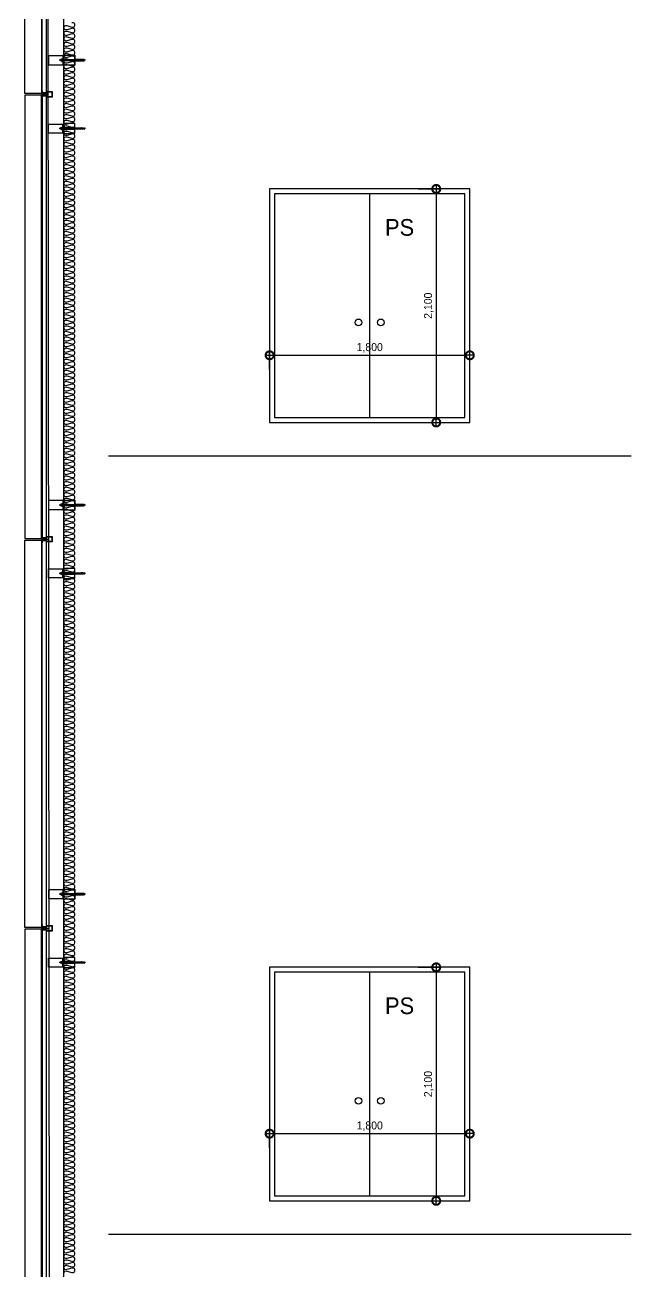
# Model space of a CAD drawing. Header units: millimetres. Extents: x -75040 to 92617, y -36837 to 48530.
# Drawn here: x 2950 to 8400, y 24918 to 36125 of the extents above; entities that cross this region are included whole.
import ezdxf
from ezdxf.enums import TextEntityAlignment as Align

# ---------------------------------------------------------------- set-up
doc = ezdxf.new("R2010")
doc.units = ezdxf.units.MM
doc.header["$LTSCALE"] = 60
doc.layers.get('Defpoints').update_dxf_attribs({"color": 151})
for name, color, linetype in [('A-DIM', 7, 'Continuous'), ('A-DOOR-ELE', 5, 'Continuous'), ('A-ELE-9', 9, 'Continuous'), ('A-ETC-8', 8, 'Continuous'), ('A-FIN', 6, 'Continuous'), ('A-HAT-MATL', 8, 'Continuous')]:
    doc.layers.add(name, color=color, linetype=linetype)
for name, color, linetype, plot in [('NOPLOT', 191, 'Continuous', False), ('NOPLOT-DIM', 191, 'Continuous', False), ('NOPLOT-TEXT', 11, 'Continuous', False)]:
    doc.layers.add(name, color=color, linetype=linetype, plot=plot)
doc.styles.add('Gdim', font='')
doc.styles.add('Gtx', font='')
doc.styles.get('Gdim').set_extended_font_data('Dotum')
doc.styles.get('Gtx').set_extended_font_data('Dotum')
doc.dimstyles.new('Gdim30(INT)', dxfattribs={"dimscale": 24, "dimtxt": 3, "dimasz": 1, "dimexe": 1.5, "dimexo": 2, "dimgap": 1, "dimtad": 1, "dimdec": 0, "dimzin": 0, "dimdsep": 46, "dimlunit": 6, "dimtxsty": 'Gdim', "dimblk": 'ToneDOT', "dimcen": 1.5, "dimdle": 1.5, "dimclrd": 1, "dimclre": 1, "dimclrt": 256, "dimadec": 1, "dimazin": 0, "dimtfac": 1, "dimtdec": 0, "dimtix": 1, "dimtmove": 2, "dimatfit": 3, "dimldrblk": 'DOT', "dimfxl": 1, "dimtolj": 1, "dimtzin": 0, "dimlwd": -1, "dimlwe": -1, "dimarcsym": 0})

# ---------------------------------------------------------------- blocks, each defined once
blk = doc.blocks.new('ToneDOT')
at = {"layer": 'A-DIM', "color": 1, "linetype": 'ByBlock'}
blk.add_line((1.5, 0), (-1.5, 0), dxfattribs=at)
at = {"layer": 'A-DIM', "color": 1, "linetype": 'ByBlock', "const_width": 3}
blk.add_lwpolyline([(0.375, 0, 1), (-0.375, 0, 1)], format="xyb", close=True, dxfattribs=at)
blk = doc.blocks.new('*D15')
at = {"layer": 'Defpoints', "color": 0, "transparency": 16777216}
for p in [(-9323, 2100), (-9323, 0, 0), (-9113, 0, 0)]:
    blk.add_point(p, dxfattribs=at)
at = {"layer": 'NOPLOT-DIM', "color": 1, "transparency": 16777216}
for p, q in [((-9275, 2100, 0), (-9077, 2100, 0)), ((-9113, 2076, 0), (-9113, 24, 0)), ((-9275, 0, 0), (-9077, 0, 0))]:
    blk.add_line(p, q, dxfattribs=at)
at = {"layer": 'NOPLOT-DIM', "color": 1, "transparency": 16777216, "xscale": 24, "yscale": 24, "zscale": 24}
for p, rotation in [((-9113, 2100, 0), 90), ((-9113, 0, 0), 270)]:
    blk.add_blockref('ToneDOT', p, dxfattribs=dict(at, rotation=rotation))
at = {"layer": 'NOPLOT-DIM', "transparency": 16777216, "insert": (-9180, 1050, 0), "char_height": 72, "attachment_point": 5, "rotation": 90, "style": 'Gdim'}
blk.add_mtext('\\A1;2,100', dxfattribs=at)
blk = doc.blocks.new('_Dot')
at = {"color": 0, "linetype": 'ByBlock', "lineweight": -2}
blk.add_line((-0.5, 0), (-1, 0), dxfattribs=at)
at = {"color": 0, "linetype": 'ByBlock', "const_width": 0.5}
blk.add_lwpolyline([(-0.25, 0, 1), (0.25, 0, 1)], format="xyb", close=True, dxfattribs=at)
blk = doc.blocks.new('*D16')
at = {"layer": 'Defpoints', "color": 0, "transparency": 16777216}
for p in [(-8811, 604), (-10611, 428), (-8811, 428)]:
    blk.add_point(p, dxfattribs=at)
at = {"layer": 'NOPLOT-DIM', "color": 1, "transparency": 16777216}
for p, q in [((-10611, 476), (-10611, 640)), ((-10587, 604), (-8835, 604)), ((-8811, 476), (-8811, 640))]:
    blk.add_line(p, q, dxfattribs=at)
at = {"layer": 'NOPLOT-DIM', "color": 1, "transparency": 16777216, "xscale": 24, "yscale": 24, "zscale": 24, "rotation": 180}
blk.add_blockref('ToneDOT', (-10611, 604), dxfattribs=at)
at = {"layer": 'NOPLOT-DIM', "color": 1, "transparency": 16777216, "xscale": 24, "yscale": 24, "zscale": 24}
blk.add_blockref('ToneDOT', (-8811, 604), dxfattribs=at)
at = {"layer": 'NOPLOT-DIM', "transparency": 16777216, "insert": (-9711, 671), "char_height": 72, "attachment_point": 5, "style": 'Gdim'}
blk.add_mtext('\\A1;1,800', dxfattribs=at)
blk = doc.blocks.new('A$C632c858f')
at = {"layer": 'A-ETC-8'}
blk.add_arc((-3, 0), 24, 341.8248, 18.1752, dxfattribs=at)
blk.add_ellipse((34, 0), major_axis=(7.59, 0), ratio=0.987937, dxfattribs=at)
at = {"layer": 'NOPLOT'}
blk.add_line((0, 0), (58, 0), dxfattribs=at)
for points in [[(0, 8), (41, 8)], [(0, -7), (41, -7)]]:
    blk.add_lwpolyline(points, dxfattribs=at)
blk = doc.blocks.new('A$Cae507117')
at = {"layer": 'A-ETC-8'}
for points in [[(-50, 0), (-50, -50), (0, -50), (0, 0)], [(-46.8, -3.2), (-46.8, -46.8), (-3.2, -46.8), (-3.2, -3.2)]]:
    blk.add_lwpolyline(points, close=True, dxfattribs=at)
blk = doc.blocks.new('너트 M12')
for p, q in [((-9, 0), (9, 0)), ((-10, -9), (-10, -1)), ((9, -10), (-9, -10)), ((0, -8), (0, -1)), ((10, -1), (10, -9))]:
    blk.add_line(p, q)
for centre, start, end in [((-9, -1), 90, 180), ((-9, -9), 180, 270), ((9, -1), 0, 90), ((9, -9), 270, 0)]:
    blk.add_arc(centre, 0.5, start, end)
at = {"extrusion": (0, 0, -1)}
for centre, major_axis, ratio, start_param, end_param in [((-5, -1), (-4.75, 0.31), 0.185359, -0.024388, 3.141593), ((5, -1), (4.75, 0.31), 0.185108, 3.141593, 6.30754), ((-5, -9), (4.75, 0.31), 0.187111, 0, 3.166211), ((5, -9), (-4.75, 0.31), 0.185991, 3.117121, 6.283185)]:
    blk.add_ellipse(centre, major_axis=major_axis, ratio=ratio, start_param=start_param, end_param=end_param, dxfattribs=at)
blk = doc.blocks.new('A$C72d8c3b6')
at = {"layer": 'A-ETC-8'}
for p, q in [((94, 0), (-141, 0)), ((-131, 4), (-129, 6)), ((-121, 4), (-131, 4)), ((-131, -5), (-131, 4)), ((-121, 6), (-129, 6)), ((-129, -6), (-129, 6)), ((0, 6), (-109, 6)), ((0, 6), (54, 6)), ((54, -6), (54, 6)), ((54, 6), (57, 6)), ((57, -6), (57, 6)), ((71, 4), (57, 4)), ((58, 6), (58, -6)), ((61, 6), (58, 6)), ((61, 6), (76, 6)), ((62, -2), (62, 2)), ((66, 2), (66, 2)), ((66, 1), (73, 1)), ((71, 4), (82, 6)), ((76, 3), (74, 2)), ((77, 5), (77, 4)), ((82, 6), (83, 6)), ((84, 4), (84, -5)), ((-121, -5), (-131, -5)), ((-131, -5), (-129, -6)), ((-121, -6), (-129, -6)), ((-109, -6), (0, -6)), ((54, -6), (0, -6)), ((57, -6), (54, -6)), ((71, -5), (57, -5)), ((61, -6), (58, -6)), ((76, -6), (61, -6)), ((66, -1), (73, -1)), ((66, -2), (66, -2)), ((82, -6), (71, -5)), ((76, -3), (74, -2)), ((77, -4), (77, -5)), ((83, -6), (82, -6))]:
    blk.add_line(p, q, dxfattribs=at)
for points in [[(-238, 40), (-103, 40), (-103, -40), (-238, -40)], [(-109, 15), (-109, -15), (-111, -15), (-111, 15)], [(-103, -40), (-109, -40), (-109, 40), (-103, 40)], [(-100, 45), (-100, -45), (0, -45), (0, 45)]]:
    blk.add_lwpolyline(points, close=True, dxfattribs=at)
blk.add_lwpolyline([(-103, 47), (-103, -48, 0.414214), (-102, -49), (-100, -49), (-100, 48), (-102, 48, 0.414214)], format="xyb", close=True, dxfattribs=at)
for centre, radius, start, end in [((64, 2), 2, 90, 180), ((64, 2), 2, 0, 90), ((66, 2), 0.5, 180, 270), ((73, 4), 3, 270, 303.6901), ((76, 5), 1, 0, 90), ((76, 4), 1, 303.6901, 0), ((83, 4), 1.5, 0, 90), ((64, -2), 2, 180, 270), ((64, -2), 2, 270, 0), ((66, -2), 0.5, 90, 180), ((73, -4), 3, 56.3099, 90), ((76, -4), 1, 0, 56.3099), ((76, -5), 1, 270, 0), ((83, -5), 1.5, 270, 0)]:
    blk.add_arc(centre, radius, start, end, dxfattribs=at)
at = {"layer": 'A-ETC-8', "rotation": 270}
blk.add_blockref('너트 M12', (-111, 0), dxfattribs=at)
blk = doc.blocks.new('A$C6e4c1c5a')
at = {"layer": 'A-DOOR-ELE'}
blk.add_line((936, 81), (936, 2091), dxfattribs=at)
at = {"layer": 'A-DOOR-ELE', "elevation": 0}
for points in [[(1836, 2136), (36, 2136), (36, 36), (1836, 36)], [(1791, 2091), (81, 2091), (81, 81), (1791, 81)]]:
    blk.add_lwpolyline(points, close=True, dxfattribs=at)
at = {"layer": 'A-DOOR-ELE'}
for centre in [(836, 936), (1036, 936)]:
    blk.add_circle(centre, 30, dxfattribs=at)
at = {"layer": 'NOPLOT-DIM'}
for base, p1, p2, angle, picture, middle in [((1534.4, 36, 0), (1324.7, 2136), (1324.7, 36, 0), 90, '*D15', (1467.4, 1086, 0)), ((1836, 639.9), (36, 463.6), (1836, 463.6), 180, '*D16', (936, 706.9))]:
    dim = blk.add_linear_dim(base=base, p1=p1, p2=p2, angle=angle, dimstyle='Gdim30(INT)', dxfattribs=at)
    dim.commit()
    dim.dimension.update_dxf_attribs({"geometry": picture, "text_midpoint": middle, "insert": (10647.2, 36)})

msp = doc.modelspace()

# ---------------------------------------------------------------- linework, layer by layer
at = {"layer": 'A-ELE-9', "elevation": 0}
for points in [[(3100, 35507.5), (2950, 35507.5), (2950, 39492.5), (3100, 39492.5)], [(3100, 35492.5), (2950, 35492.5), (2950, 31507.5), (3100, 31507.5)], [(3100, 28007.5), (2950, 28007.5), (2950, 31492.5), (3100, 31492.5)], [(3100, 27992.5), (2950, 27992.5), (2950, 24507.5), (3100, 24507.5)]]:
    msp.add_lwpolyline(points, dxfattribs=at)
at = {"layer": 'A-ETC-8'}
for p, q in [((3145, 47009.7, 0), (3179.5, 14427.8)), ((3145, 14427.8), (3145, 47009.7))]:
    msp.add_line(p, q, dxfattribs=at)
at = {"layer": 'A-ETC-8', "elevation": 0}
for points in [[(3108, 35511.5), (3143, 35511.5), (3143, 35500.5), (3145, 35500.5), (3145, 35513.5), (3109.7, 35513.5, 0.2265409), (3106, 35517.2), (3106, 35531.9), (3104, 35531.9), (3104, 35515.5, -0.4142136)], [(3108, 35488.5), (3143, 35488.5), (3143, 35499.5), (3145, 35499.5), (3145, 35486.5), (3109.7, 35486.5, -0.2265409), (3106, 35482.8), (3106, 35468.1), (3104, 35468.1), (3104, 35484.5, 0.4142136)], [(3108, 31511.5), (3143, 31511.5), (3143, 31500.5), (3145, 31500.5), (3145, 31513.5), (3109.7, 31513.5, 0.2265409), (3106, 31517.2), (3106, 31531.9), (3104, 31531.9), (3104, 31515.5, -0.4142136)], [(3108, 31488.5), (3143, 31488.5), (3143, 31499.5), (3145, 31499.5), (3145, 31486.5), (3109.7, 31486.5, -0.2265409), (3106, 31482.8), (3106, 31468.1), (3104, 31468.1), (3104, 31484.5, 0.4142136)], [(3108, 28011.5), (3143, 28011.5), (3143, 28000.5), (3145, 28000.5), (3145, 28013.5), (3109.7, 28013.5, 0.2265409), (3106, 28017.2), (3106, 28031.9), (3104, 28031.9), (3104, 28015.5, -0.4142136)], [(3108, 27988.5), (3143, 27988.5), (3143, 27999.5), (3145, 27999.5), (3145, 27986.5), (3109.7, 27986.5, -0.2265409), (3106, 27982.8), (3106, 27968.1), (3104, 27968.1), (3104, 27984.5, 0.4142136)]]:
    msp.add_lwpolyline(points, format="xyb", close=True, dxfattribs=at)
at = {"layer": 'A-FIN'}
for p, q in [((3700, 32250), (8400, 32250)), ((3700, 25250), (8400, 25250))]:
    msp.add_line(p, q, dxfattribs=at)
at = {"layer": 'A-FIN', "elevation": 0}
for points in [[(3141, 39488.5), (3141, 39492.5), (3100, 39492.5), (3100, 35507.5), (3141, 35507.5), (3141, 35511.5), (3104, 35511.5), (3104, 39488.5), (3141, 39488.5)], [(3141, 31511.5), (3141, 31507.5), (3100, 31507.5), (3100, 35492.5), (3141, 35492.5), (3141, 35488.5), (3104, 35488.5), (3104, 31511.5), (3141, 31511.5)], [(3141, 31488.5), (3141, 31492.5), (3100, 31492.5), (3100, 28007.5), (3141, 28007.5), (3141, 28011.5), (3104, 28011.5), (3104, 31488.5), (3141, 31488.5)], [(3141, 24511.5), (3141, 24507.5), (3100, 24507.5), (3100, 27992.5), (3141, 27992.5), (3141, 27988.5), (3104, 27988.5), (3104, 24511.5), (3141, 24511.5)]]:
    msp.add_lwpolyline(points, close=True, dxfattribs=at)
at = {"layer": 'A-HAT-MATL'}
msp.add_line((3300, 14427.8), (3300, 47009.7), dxfattribs=at)
at = {"layer": 'A-HAT-MATL', "elevation": 0}
msp.add_lwpolyline([(3300, 24900, -0.5248557), (3327.1, 24918.7), (3372.9, 24906.3, 1.4491979), (3372.9, 24943.7), (3327.1, 24931.3, -0.5248557), (3300, 24950, -0.5248557), (3327.1, 24968.7), (3372.9, 24956.3, 1.4491979), (3372.9, 24993.7), (3327.1, 24981.3, -0.5248557), (3300, 25000, -0.5248557), (3327.1, 25018.7), (3372.9, 25006.3, 1.4491979), (3372.9, 25043.7), (3327.1, 25031.3, -0.5248557), (3300, 25050, -0.5248557), (3327.1, 25068.7), (3372.9, 25056.3, 1.4491979), (3372.9, 25093.7), (3327.1, 25081.3, -0.5248557), (3300, 25100, -0.5248557), (3327.1, 25118.7), (3372.9, 25106.3, 1.4491979), (3372.9, 25143.7), (3327.1, 25131.3, -0.5248557), (3300, 25150, -0.5248557), (3327.1, 25168.7), (3372.9, 25156.3, 1.4491979), (3372.9, 25193.7), (3327.1, 25181.3, -0.5248557), (3300, 25200, -0.5248557), (3327.1, 25218.7), (3372.9, 25206.3, 1.4491979), (3372.9, 25243.7), (3327.1, 25231.3, -0.5248557), (3300, 25250, -0.5248557), (3327.1, 25268.7), (3372.9, 25256.3, 1.4491979), (3372.9, 25293.7), (3327.1, 25281.3, -0.5248557), (3300, 25300, -0.5248557), (3327.1, 25318.7), (3372.9, 25306.3, 1.4491979), (3372.9, 25343.7), (3327.1, 25331.3, -0.5248557), (3300, 25350, -0.5248557), (3327.1, 25368.7), (3372.9, 25356.3, 1.4491979), (3372.9, 25393.7), (3327.1, 25381.3, -0.5248557), (3300, 25400, -0.5248557), (3327.1, 25418.7), (3372.9, 25406.3, 1.4491979), (3372.9, 25443.7), (3327.1, 25431.3, -0.5248557), (3300, 25450, -0.5248557), (3327.1, 25468.7), (3372.9, 25456.3, 1.4491979), (3372.9, 25493.7), (3327.1, 25481.3, -0.5248557), (3300, 25500, -0.5248557), (3327.1, 25518.7), (3372.9, 25506.3, 1.4491979), (3372.9, 25543.7), (3327.1, 25531.3, -0.5248557), (3300, 25550, -0.5248557), (3327.1, 25568.7), (3372.9, 25556.3, 1.4491979), (3372.9, 25593.7), (3327.1, 25581.3, -0.5248557), (3300, 25600, -0.5248557), (3327.1, 25618.7), (3372.9, 25606.3, 1.4491979), (3372.9, 25643.7), (3327.1, 25631.3, -0.5248557), (3300, 25650, -0.5248557), (3327.1, 25668.7), (3372.9, 25656.3, 1.4491979), (3372.9, 25693.7), (3327.1, 25681.3, -0.5248557), (3300, 25700, -0.5248557), (3327.1, 25718.7), (3372.9, 25706.3, 1.4491979), (3372.9, 25743.7), (3327.1, 25731.3, -0.5248557), (3300, 25750, -0.5248557), (3327.1, 25768.7), (3372.9, 25756.3, 1.4491979), (3372.9, 25793.7), (3327.1, 25781.3, -0.5248557), (3300, 25800, -0.5248557), (3327.1, 25818.7), (3372.9, 25806.3, 1.4491979), (3372.9, 25843.7), (3327.1, 25831.3, -0.5248557), (3300, 25850, -0.5248557), (3327.1, 25868.7), (3372.9, 25856.3, 1.4491979), (3372.9, 25893.7), (3327.1, 25881.3, -0.5248557), (3300, 25900, -0.5248557), (3327.1, 25918.7), (3372.9, 25906.3, 1.4491979), (3372.9, 25943.7), (3327.1, 25931.3, -0.5248557), (3300, 25950, -0.5248557), (3327.1, 25968.7), (3372.9, 25956.3, 1.4491979), (3372.9, 25993.7), (3327.1, 25981.3, -0.5248557), (3300, 26000, -0.5248557), (3327.1, 26018.7), (3372.9, 26006.3, 1.4491979), (3372.9, 26043.7), (3327.1, 26031.3, -0.5248557), (3300, 26050, -0.5248557), (3327.1, 26068.7), (3372.9, 26056.3, 1.4491979), (3372.9, 26093.7), (3327.1, 26081.3, -0.5248557), (3300, 26100, -0.5248557), (3327.1, 26118.7), (3372.9, 26106.3, 1.4491979), (3372.9, 26143.7), (3327.1, 26131.3, -0.5248557), (3300, 26150, -0.5248557), (3327.1, 26168.7), (3372.9, 26156.3, 1.4491979), (3372.9, 26193.7), (3327.1, 26181.3, -0.5248557), (3300, 26200, -0.5248557), (3327.1, 26218.7), (3372.9, 26206.3, 1.4491979), (3372.9, 26243.7), (3327.1, 26231.3, -0.5248557), (3300, 26250, -0.5248557), (3327.1, 26268.7), (3372.9, 26256.3, 1.4491979), (3372.9, 26293.7), (3327.1, 26281.3, -0.5248557), (3300, 26300, -0.5248557), (3327.1, 26318.7), (3372.9, 26306.3, 1.4491979), (3372.9, 26343.7), (3327.1, 26331.3, -0.5248557), (3300, 26350, -0.5248557), (3327.1, 26368.7), (3372.9, 26356.3, 1.4491979), (3372.9, 26393.7), (3327.1, 26381.3, -0.5248557), (3300, 26400, -0.5248557), (3327.1, 26418.7), (3372.9, 26406.3, 1.4491979), (3372.9, 26443.7), (3327.1, 26431.3, -0.5248557), (3300, 26450, -0.5248557), (3327.1, 26468.7), (3372.9, 26456.3, 1.4491979), (3372.9, 26493.7), (3327.1, 26481.3, -0.5248557), (3300, 26500, -0.5248557), (3327.1, 26518.7), (3372.9, 26506.3, 1.4491979), (3372.9, 26543.7), (3327.1, 26531.3, -0.5248557), (3300, 26550, -0.5248557), (3327.1, 26568.7), (3372.9, 26556.3, 1.4491979), (3372.9, 26593.7), (3327.1, 26581.3, -0.5248557), (3300, 26600, -0.5248557), (3327.1, 26618.7), (3372.9, 26606.3, 1.4491979), (3372.9, 26643.7), (3327.1, 26631.3, -0.5248557), (3300, 26650, -0.5248557), (3327.1, 26668.7), (3372.9, 26656.3, 1.4491979), (3372.9, 26693.7), (3327.1, 26681.3, -0.5248557), (3300, 26700, -0.5248557), (3327.1, 26718.7), (3372.9, 26706.3, 1.4491979), (3372.9, 26743.7), (3327.1, 26731.3, -0.5248557), (3300, 26750, -0.5248557), (3327.1, 26768.7), (3372.9, 26756.3, 1.4491979), (3372.9, 26793.7), (3327.1, 26781.3, -0.5248557), (3300, 26800, -0.5248557), (3327.1, 26818.7), (3372.9, 26806.3, 1.4491979), (3372.9, 26843.7), (3327.1, 26831.3, -0.5248557), (3300, 26850, -0.5248557), (3327.1, 26868.7), (3372.9, 26856.3, 1.4491979), (3372.9, 26893.7), (3327.1, 26881.3, -0.5248557), (3300, 26900, -0.5248557), (3327.1, 26918.7), (3372.9, 26906.3, 1.4491979), (3372.9, 26943.7), (3327.1, 26931.3, -0.5248557), (3300, 26950, -0.5248557), (3327.1, 26968.7), (3372.9, 26956.3, 1.4491979), (3372.9, 26993.7), (3327.1, 26981.3, -0.5248557), (3300, 27000, -0.5248557), (3327.1, 27018.7), (3372.9, 27006.3, 1.4491979), (3372.9, 27043.7), (3327.1, 27031.3, -0.5248557), (3300, 27050, -0.5248557), (3327.1, 27068.7), (3372.9, 27056.3, 1.4491979), (3372.9, 27093.7), (3327.1, 27081.3, -0.5248557), (3300, 27100, -0.5248557), (3327.1, 27118.7), (3372.9, 27106.3, 1.4491979), (3372.9, 27143.7), (3327.1, 27131.3, -0.5248557), (3300, 27150, -0.5248557), (3327.1, 27168.7), (3372.9, 27156.3, 1.4491979), (3372.9, 27193.7), (3327.1, 27181.3, -0.5248557), (3300, 27200, -0.5248557), (3327.1, 27218.7), (3372.9, 27206.3, 1.4491979), (3372.9, 27243.7), (3327.1, 27231.3, -0.5248557), (3300, 27250, -0.5248557), (3327.1, 27268.7), (3372.9, 27256.3, 1.4491979), (3372.9, 27293.7), (3327.1, 27281.3, -0.5248557), (3300, 27300, -0.5248557), (3327.1, 27318.7), (3372.9, 27306.3, 1.4491979), (3372.9, 27343.7), (3327.1, 27331.3, -0.5248557), (3300, 27350, -0.5248557), (3327.1, 27368.7), (3372.9, 27356.3, 1.4491979), (3372.9, 27393.7), (3327.1, 27381.3, -0.5248557), (3300, 27400, -0.5248557), (3327.1, 27418.7), (3372.9, 27406.3, 1.4491979), (3372.9, 27443.7), (3327.1, 27431.3, -0.5248557), (3300, 27450, -0.5248557), (3327.1, 27468.7), (3372.9, 27456.3, 1.4491979), (3372.9, 27493.7), (3327.1, 27481.3, -0.5248557), (3300, 27500, -0.5248557), (3327.1, 27518.7), (3372.9, 27506.3, 1.4491979), (3372.9, 27543.7), (3327.1, 27531.3, -0.5248557), (3300, 27550, -0.5248557), (3327.1, 27568.7), (3372.9, 27556.3, 1.4491979), (3372.9, 27593.7), (3327.1, 27581.3, -0.5248557), (3300, 27600, -0.5248557), (3327.1, 27618.7), (3372.9, 27606.3, 1.4491979), (3372.9, 27643.7), (3327.1, 27631.3, -0.5248557), (3300, 27650, -0.5248557), (3327.1, 27668.7), (3372.9, 27656.3, 1.4491979), (3372.9, 27693.7), (3327.1, 27681.3, -0.5248557), (3300, 27700, -0.5248557), (3327.1, 27718.7), (3372.9, 27706.3, 1.4491979), (3372.9, 27743.7), (3327.1, 27731.3, -0.5248557), (3300, 27750, -0.5248557), (3327.1, 27768.7), (3372.9, 27756.3, 1.4491979), (3372.9, 27793.7), (3327.1, 27781.3, -0.5248557), (3300, 27800, -0.5248557), (3327.1, 27818.7), (3372.9, 27806.3, 1.4491979), (3372.9, 27843.7), (3327.1, 27831.3, -0.5248557), (3300, 27850, -0.5248557), (3327.1, 27868.7), (3372.9, 27856.3, 1.4491979), (3372.9, 27893.7), (3327.1, 27881.3, -0.5248557), (3300, 27900, -0.5248557), (3327.1, 27918.7), (3372.9, 27906.3, 1.4491979), (3372.9, 27943.7), (3327.1, 27931.3, -0.5248557), (3300, 27950, -0.5248557), (3327.1, 27968.7), (3372.9, 27956.3, 1.4491979), (3372.9, 27993.7), (3327.1, 27981.3, -0.5248557), (3300, 28000, -0.5248557), (3327.1, 28018.7), (3372.9, 28006.3, 1.4491979), (3372.9, 28043.7), (3327.1, 28031.3, -0.5248557), (3300, 28050, -0.5248557), (3327.1, 28068.7), (3372.9, 28056.3, 1.4491979), (3372.9, 28093.7), (3327.1, 28081.3, -0.5248557), (3300, 28100, -0.5248557), (3327.1, 28118.7), (3372.9, 28106.3, 1.4491979), (3372.9, 28143.7), (3327.1, 28131.3, -0.5248557), (3300, 28150, -0.5248557), (3327.1, 28168.7), (3372.9, 28156.3, 1.4491979), (3372.9, 28193.7), (3327.1, 28181.3, -0.5248557), (3300, 28200, -0.5248557), (3327.1, 28218.7), (3372.9, 28206.3, 1.4491979), (3372.9, 28243.7), (3327.1, 28231.3, -0.5248557), (3300, 28250, -0.5248557), (3327.1, 28268.7), (3372.9, 28256.3, 1.4491979), (3372.9, 28293.7), (3327.1, 28281.3, -0.5248557), (3300, 28300, -0.5248557), (3327.1, 28318.7), (3372.9, 28306.3, 1.4491979), (3372.9, 28343.7), (3327.1, 28331.3, -0.5248557), (3300, 28350, -0.5248557), (3327.1, 28368.7), (3372.9, 28356.3, 1.4491979), (3372.9, 28393.7), (3327.1, 28381.3, -0.5248557), (3300, 28400, -0.5248557), (3327.1, 28418.7), (3372.9, 28406.3, 1.4491979), (3372.9, 28443.7), (3327.1, 28431.3, -0.5248557), (3300, 28450, -0.5248557), (3327.1, 28468.7), (3372.9, 28456.3, 1.4491979), (3372.9, 28493.7), (3327.1, 28481.3, -0.5248557), (3300, 28500, -0.5248557), (3327.1, 28518.7), (3372.9, 28506.3, 1.4491979), (3372.9, 28543.7), (3327.1, 28531.3, -0.5248557), (3300, 28550, -0.5248557), (3327.1, 28568.7), (3372.9, 28556.3, 1.4491979), (3372.9, 28593.7), (3327.1, 28581.3, -0.5248557), (3300, 28600, -0.5248557), (3327.1, 28618.7), (3372.9, 28606.3, 1.4491979), (3372.9, 28643.7), (3327.1, 28631.3, -0.5248557), (3300, 28650, -0.5248557), (3327.1, 28668.7), (3372.9, 28656.3, 1.4491979), (3372.9, 28693.7), (3327.1, 28681.3, -0.5248557), (3300, 28700, -0.5248557), (3327.1, 28718.7), (3372.9, 28706.3, 1.4491979), (3372.9, 28743.7), (3327.1, 28731.3, -0.5248557), (3300, 28750, -0.5248557), (3327.1, 28768.7), (3372.9, 28756.3, 1.4491979), (3372.9, 28793.7), (3327.1, 28781.3, -0.5248557), (3300, 28800, -0.5248557), (3327.1, 28818.7), (3372.9, 28806.3, 1.4491979), (3372.9, 28843.7), (3327.1, 28831.3, -0.5248557), (3300, 28850, -0.5248557), (3327.1, 28868.7), (3372.9, 28856.3, 1.4491979), (3372.9, 28893.7), (3327.1, 28881.3, -0.5248557), (3300, 28900, -0.5248557), (3327.1, 28918.7), (3372.9, 28906.3, 1.4491979), (3372.9, 28943.7), (3327.1, 28931.3, -0.5248557), (3300, 28950, -0.5248557), (3327.1, 28968.7), (3372.9, 28956.3, 1.4491979), (3372.9, 28993.7), (3327.1, 28981.3, -0.5248557), (3300, 29000, -0.5248557), (3327.1, 29018.7), (3372.9, 29006.3, 1.4491979), (3372.9, 29043.7), (3327.1, 29031.3, -0.5248557), (3300, 29050, -0.5248557), (3327.1, 29068.7), (3372.9, 29056.3, 1.4491979), (3372.9, 29093.7), (3327.1, 29081.3, -0.5248557), (3300, 29100, -0.5248557), (3327.1, 29118.7), (3372.9, 29106.3, 1.4491979), (3372.9, 29143.7), (3327.1, 29131.3, -0.5248557), (3300, 29150, -0.5248557), (3327.1, 29168.7), (3372.9, 29156.3, 1.4491979), (3372.9, 29193.7), (3327.1, 29181.3, -0.5248557), (3300, 29200, -0.5248557), (3327.1, 29218.7), (3372.9, 29206.3, 1.4491979), (3372.9, 29243.7), (3327.1, 29231.3, -0.5248557), (3300, 29250, -0.5248557), (3327.1, 29268.7), (3372.9, 29256.3, 1.4491979), (3372.9, 29293.7), (3327.1, 29281.3, -0.5248557), (3300, 29300, -0.5248557), (3327.1, 29318.7), (3372.9, 29306.3, 1.4491979), (3372.9, 29343.7), (3327.1, 29331.3, -0.5248557), (3300, 29350, -0.5248557), (3327.1, 29368.7), (3372.9, 29356.3, 1.4491979), (3372.9, 29393.7), (3327.1, 29381.3, -0.5248557), (3300, 29400, -0.5248557), (3327.1, 29418.7), (3372.9, 29406.3, 1.4491979), (3372.9, 29443.7), (3327.1, 29431.3, -0.5248557), (3300, 29450, -0.5248557), (3327.1, 29468.7), (3372.9, 29456.3, 1.4491979), (3372.9, 29493.7), (3327.1, 29481.3, -0.5248557), (3300, 29500, -0.5248557), (3327.1, 29518.7), (3372.9, 29506.3, 1.4491979), (3372.9, 29543.7), (3327.1, 29531.3, -0.5248557), (3300, 29550, -0.5248557), (3327.1, 29568.7), (3372.9, 29556.3, 1.4491979), (3372.9, 29593.7), (3327.1, 29581.3, -0.5248557), (3300, 29600, -0.5248557), (3327.1, 29618.7), (3372.9, 29606.3, 1.4491979), (3372.9, 29643.7), (3327.1, 29631.3, -0.5248557), (3300, 29650, -0.5248557), (3327.1, 29668.7), (3372.9, 29656.3, 1.4491979), (3372.9, 29693.7), (3327.1, 29681.3, -0.5248557), (3300, 29700, -0.5248557), (3327.1, 29718.7), (3372.9, 29706.3, 1.4491979), (3372.9, 29743.7), (3327.1, 29731.3, -0.5248557), (3300, 29750, -0.5248557), (3327.1, 29768.7), (3372.9, 29756.3, 1.4491979), (3372.9, 29793.7), (3327.1, 29781.3, -0.5248557), (3300, 29800, -0.5248557), (3327.1, 29818.7), (3372.9, 29806.3, 1.4491979), (3372.9, 29843.7), (3327.1, 29831.3, -0.5248557), (3300, 29850, -0.5248557), (3327.1, 29868.7), (3372.9, 29856.3, 1.4491979), (3372.9, 29893.7), (3327.1, 29881.3, -0.5248557), (3300, 29900, -0.5248557), (3327.1, 29918.7), (3372.9, 29906.3, 1.4491979), (3372.9, 29943.7), (3327.1, 29931.3, -0.5248557), (3300, 29950, -0.5248557), (3327.1, 29968.7), (3372.9, 29956.3, 1.4491979), (3372.9, 29993.7), (3327.1, 29981.3, -0.5248557), (3300, 30000, -0.5248557), (3327.1, 30018.7), (3372.9, 30006.3, 1.4491979), (3372.9, 30043.7), (3327.1, 30031.3, -0.5248557), (3300, 30050, -0.5248557), (3327.1, 30068.7), (3372.9, 30056.3, 1.4491979), (3372.9, 30093.7), (3327.1, 30081.3, -0.5248557), (3300, 30100, -0.5248557), (3327.1, 30118.7), (3372.9, 30106.3, 1.4491979), (3372.9, 30143.7), (3327.1, 30131.3, -0.5248557), (3300, 30150, -0.5248557), (3327.1, 30168.7), (3372.9, 30156.3, 1.4491979), (3372.9, 30193.7), (3327.1, 30181.3, -0.5248557), (3300, 30200, -0.5248557), (3327.1, 30218.7), (3372.9, 30206.3, 1.4491979), (3372.9, 30243.7), (3327.1, 30231.3, -0.5248557), (3300, 30250, -0.5248557), (3327.1, 30268.7), (3372.9, 30256.3, 1.4491979), (3372.9, 30293.7), (3327.1, 30281.3, -0.5248557), (3300, 30300, -0.5248557), (3327.1, 30318.7), (3372.9, 30306.3, 1.4491979), (3372.9, 30343.7), (3327.1, 30331.3, -0.5248557), (3300, 30350, -0.5248557), (3327.1, 30368.7), (3372.9, 30356.3, 1.4491979), (3372.9, 30393.7), (3327.1, 30381.3, -0.5248557), (3300, 30400, -0.5248557), (3327.1, 30418.7), (3372.9, 30406.3, 1.4491979), (3372.9, 30443.7), (3327.1, 30431.3, -0.5248557), (3300, 30450, -0.5248557), (3327.1, 30468.7), (3372.9, 30456.3, 1.4491979), (3372.9, 30493.7), (3327.1, 30481.3, -0.5248557), (3300, 30500, -0.5248557), (3327.1, 30518.7), (3372.9, 30506.3, 1.4491979), (3372.9, 30543.7), (3327.1, 30531.3, -0.5248557), (3300, 30550, -0.5248557), (3327.1, 30568.7), (3372.9, 30556.3, 1.4491979), (3372.9, 30593.7), (3327.1, 30581.3, -0.5248557), (3300, 30600, -0.5248557), (3327.1, 30618.7), (3372.9, 30606.3, 1.4491979), (3372.9, 30643.7), (3327.1, 30631.3, -0.5248557), (3300, 30650, -0.5248557), (3327.1, 30668.7), (3372.9, 30656.3, 1.4491979), (3372.9, 30693.7), (3327.1, 30681.3, -0.5248557), (3300, 30700, -0.5248557), (3327.1, 30718.7), (3372.9, 30706.3, 1.4491979), (3372.9, 30743.7), (3327.1, 30731.3, -0.5248557), (3300, 30750, -0.5248557), (3327.1, 30768.7), (3372.9, 30756.3, 1.4491979), (3372.9, 30793.7), (3327.1, 30781.3, -0.5248557), (3300, 30800, -0.5248557), (3327.1, 30818.7), (3372.9, 30806.3, 1.4491979), (3372.9, 30843.7), (3327.1, 30831.3, -0.5248557), (3300, 30850, -0.5248557), (3327.1, 30868.7), (3372.9, 30856.3, 1.4491979), (3372.9, 30893.7), (3327.1, 30881.3, -0.5248557), (3300, 30900, -0.5248557), (3327.1, 30918.7), (3372.9, 30906.3, 1.4491979), (3372.9, 30943.7), (3327.1, 30931.3, -0.5248557), (3300, 30950, -0.5248557), (3327.1, 30968.7), (3372.9, 30956.3, 1.4491979), (3372.9, 30993.7), (3327.1, 30981.3, -0.5248557), (3300, 31000, -0.5248557), (3327.1, 31018.7), (3372.9, 31006.3, 1.4491979), (3372.9, 31043.7), (3327.1, 31031.3, -0.5248557), (3300, 31050, -0.5248557), (3327.1, 31068.7), (3372.9, 31056.3, 1.4491979), (3372.9, 31093.7), (3327.1, 31081.3, -0.5248557), (3300, 31100, -0.5248557), (3327.1, 31118.7), (3372.9, 31106.3, 1.4491979), (3372.9, 31143.7), (3327.1, 31131.3, -0.5248557), (3300, 31150, -0.5248557), (3327.1, 31168.7), (3372.9, 31156.3, 1.4491979), (3372.9, 31193.7), (3327.1, 31181.3, -0.5248557), (3300, 31200, -0.5248557), (3327.1, 31218.7), (3372.9, 31206.3, 1.4491979), (3372.9, 31243.7), (3327.1, 31231.3, -0.5248557), (3300, 31250, -0.5248557), (3327.1, 31268.7), (3372.9, 31256.3, 1.4491979), (3372.9, 31293.7), (3327.1, 31281.3, -0.5248557), (3300, 31300, -0.5248557), (3327.1, 31318.7), (3372.9, 31306.3, 1.4491979), (3372.9, 31343.7), (3327.1, 31331.3, -0.5248557), (3300, 31350, -0.5248557), (3327.1, 31368.7), (3372.9, 31356.3, 1.4491979), (3372.9, 31393.7), (3327.1, 31381.3, -0.5248557), (3300, 31400, -0.5248557), (3327.1, 31418.7), (3372.9, 31406.3, 1.4491979), (3372.9, 31443.7), (3327.1, 31431.3, -0.5248557), (3300, 31450, -0.5248557), (3327.1, 31468.7), (3372.9, 31456.3, 1.4491979), (3372.9, 31493.7), (3327.1, 31481.3, -0.5248557), (3300, 31500, -0.5248557), (3327.1, 31518.7), (3372.9, 31506.3, 1.4491979), (3372.9, 31543.7), (3327.1, 31531.3, -0.5248557), (3300, 31550, -0.5248557), (3327.1, 31568.7), (3372.9, 31556.3, 1.4491979), (3372.9, 31593.7), (3327.1, 31581.3, -0.5248557), (3300, 31600, -0.5248557), (3327.1, 31618.7), (3372.9, 31606.3, 1.4491979), (3372.9, 31643.7), (3327.1, 31631.3, -0.5248557), (3300, 31650, -0.5248557), (3327.1, 31668.7), (3372.9, 31656.3, 1.4491979), (3372.9, 31693.7), (3327.1, 31681.3, -0.5248557), (3300, 31700, -0.5248557), (3327.1, 31718.7), (3372.9, 31706.3, 1.4491979), (3372.9, 31743.7), (3327.1, 31731.3, -0.5248557), (3300, 31750, -0.5248557), (3327.1, 31768.7), (3372.9, 31756.3, 1.4491979), (3372.9, 31793.7), (3327.1, 31781.3, -0.5248557), (3300, 31800, -0.5248557), (3327.1, 31818.7), (3372.9, 31806.3, 1.4491979), (3372.9, 31843.7), (3327.1, 31831.3, -0.5248557), (3300, 31850, -0.5248557), (3327.1, 31868.7), (3372.9, 31856.3, 1.4491979), (3372.9, 31893.7), (3327.1, 31881.3, -0.5248557), (3300, 31900, -0.5248557), (3327.1, 31918.7), (3372.9, 31906.3, 1.4491979), (3372.9, 31943.7), (3327.1, 31931.3, -0.5248557), (3300, 31950, -0.5248557), (3327.1, 31968.7), (3372.9, 31956.3, 1.4491979), (3372.9, 31993.7), (3327.1, 31981.3, -0.5248557), (3300, 32000, -0.5248557), (3327.1, 32018.7), (3372.9, 32006.3, 1.4491979), (3372.9, 32043.7), (3327.1, 32031.3, -0.5248557), (3300, 32050, -0.5248557), (3327.1, 32068.7), (3372.9, 32056.3, 1.4491979), (3372.9, 32093.7), (3327.1, 32081.3, -0.5248557), (3300, 32100, -0.5248557), (3327.1, 32118.7), (3372.9, 32106.3, 1.4491979), (3372.9, 32143.7), (3327.1, 32131.3, -0.5248557), (3300, 32150, -0.5248557), (3327.1, 32168.7), (3372.9, 32156.3, 1.4491979), (3372.9, 32193.7), (3327.1, 32181.3, -0.5248557), (3300, 32200, -0.5248557), (3327.1, 32218.7), (3372.9, 32206.3, 1.4491979), (3372.9, 32243.7), (3327.1, 32231.3, -0.5248557), (3300, 32250, -0.5248557), (3327.1, 32268.7), (3372.9, 32256.3, 1.4491979), (3372.9, 32293.7), (3327.1, 32281.3, -0.5248557), (3300, 32300, -0.5248557), (3327.1, 32318.7), (3372.9, 32306.3, 1.4491979), (3372.9, 32343.7), (3327.1, 32331.3, -0.5248557), (3300, 32350, -0.5248557), (3327.1, 32368.7), (3372.9, 32356.3, 1.4491979), (3372.9, 32393.7), (3327.1, 32381.3, -0.5248557), (3300, 32400, -0.5248557), (3327.1, 32418.7), (3372.9, 32406.3, 1.4491979), (3372.9, 32443.7), (3327.1, 32431.3, -0.5248557), (3300, 32450, -0.5248557), (3327.1, 32468.7), (3372.9, 32456.3, 1.4491979), (3372.9, 32493.7), (3327.1, 32481.3, -0.5248557), (3300, 32500, -0.5248557), (3327.1, 32518.7), (3372.9, 32506.3, 1.4491979), (3372.9, 32543.7), (3327.1, 32531.3, -0.5248557), (3300, 32550, -0.5248557), (3327.1, 32568.7), (3372.9, 32556.3, 1.4491979), (3372.9, 32593.7), (3327.1, 32581.3, -0.5248557), (3300, 32600, -0.5248557), (3327.1, 32618.7), (3372.9, 32606.3, 1.4491979), (3372.9, 32643.7), (3327.1, 32631.3, -0.5248557), (3300, 32650, -0.5248557), (3327.1, 32668.7), (3372.9, 32656.3, 1.4491979), (3372.9, 32693.7), (3327.1, 32681.3, -0.5248557), (3300, 32700, -0.5248557), (3327.1, 32718.7), (3372.9, 32706.3, 1.4491979), (3372.9, 32743.7), (3327.1, 32731.3, -0.5248557), (3300, 32750, -0.5248557), (3327.1, 32768.7), (3372.9, 32756.3, 1.4491979), (3372.9, 32793.7), (3327.1, 32781.3, -0.5248557), (3300, 32800, -0.5248557), (3327.1, 32818.7), (3372.9, 32806.3, 1.4491979), (3372.9, 32843.7), (3327.1, 32831.3, -0.5248557), (3300, 32850, -0.5248557), (3327.1, 32868.7), (3372.9, 32856.3, 1.4491979), (3372.9, 32893.7), (3327.1, 32881.3, -0.5248557), (3300, 32900, -0.5248557), (3327.1, 32918.7), (3372.9, 32906.3, 1.4491979), (3372.9, 32943.7), (3327.1, 32931.3, -0.5248557), (3300, 32950, -0.5248557), (3327.1, 32968.7), (3372.9, 32956.3, 1.4491979), (3372.9, 32993.7), (3327.1, 32981.3, -0.5248557), (3300, 33000, -0.5248557), (3327.1, 33018.7), (3372.9, 33006.3, 1.4491979), (3372.9, 33043.7), (3327.1, 33031.3, -0.5248557), (3300, 33050, -0.5248557), (3327.1, 33068.7), (3372.9, 33056.3, 1.4491979), (3372.9, 33093.7), (3327.1, 33081.3, -0.5248557), (3300, 33100, -0.5248557), (3327.1, 33118.7), (3372.9, 33106.3, 1.4491979), (3372.9, 33143.7), (3327.1, 33131.3, -0.5248557), (3300, 33150, -0.5248557), (3327.1, 33168.7), (3372.9, 33156.3, 1.4491979), (3372.9, 33193.7), (3327.1, 33181.3, -0.5248557), (3300, 33200, -0.5248557), (3327.1, 33218.7), (3372.9, 33206.3, 1.4491979), (3372.9, 33243.7), (3327.1, 33231.3, -0.5248557), (3300, 33250, -0.5248557), (3327.1, 33268.7), (3372.9, 33256.3, 1.4491979), (3372.9, 33293.7), (3327.1, 33281.3, -0.5248557), (3300, 33300, -0.5248557), (3327.1, 33318.7), (3372.9, 33306.3, 1.4491979), (3372.9, 33343.7), (3327.1, 33331.3, -0.5248557), (3300, 33350, -0.5248557), (3327.1, 33368.7), (3372.9, 33356.3, 1.4491979), (3372.9, 33393.7), (3327.1, 33381.3, -0.5248557), (3300, 33400, -0.5248557), (3327.1, 33418.7), (3372.9, 33406.3, 1.4491979), (3372.9, 33443.7), (3327.1, 33431.3, -0.5248557), (3300, 33450, -0.5248557), (3327.1, 33468.7), (3372.9, 33456.3, 1.4491979), (3372.9, 33493.7), (3327.1, 33481.3, -0.5248557), (3300, 33500, -0.5248557), (3327.1, 33518.7), (3372.9, 33506.3, 1.4491979), (3372.9, 33543.7), (3327.1, 33531.3, -0.5248557), (3300, 33550, -0.5248557), (3327.1, 33568.7), (3372.9, 33556.3, 1.4491979), (3372.9, 33593.7), (3327.1, 33581.3, -0.5248557), (3300, 33600, -0.5248557), (3327.1, 33618.7), (3372.9, 33606.3, 1.4491979), (3372.9, 33643.7), (3327.1, 33631.3, -0.5248557), (3300, 33650, -0.5248557), (3327.1, 33668.7), (3372.9, 33656.3, 1.4491979), (3372.9, 33693.7), (3327.1, 33681.3, -0.5248557), (3300, 33700, -0.5248557), (3327.1, 33718.7), (3372.9, 33706.3, 1.4491979), (3372.9, 33743.7), (3327.1, 33731.3, -0.5248557), (3300, 33750, -0.5248557), (3327.1, 33768.7), (3372.9, 33756.3, 1.4491979), (3372.9, 33793.7), (3327.1, 33781.3, -0.5248557), (3300, 33800, -0.5248557), (3327.1, 33818.7), (3372.9, 33806.3, 1.4491979), (3372.9, 33843.7), (3327.1, 33831.3, -0.5248557), (3300, 33850, -0.5248557), (3327.1, 33868.7), (3372.9, 33856.3, 1.4491979), (3372.9, 33893.7), (3327.1, 33881.3, -0.5248557), (3300, 33900, -0.5248557), (3327.1, 33918.7), (3372.9, 33906.3, 1.4491979), (3372.9, 33943.7), (3327.1, 33931.3, -0.5248557), (3300, 33950, -0.5248557), (3327.1, 33968.7), (3372.9, 33956.3, 1.4491979), (3372.9, 33993.7), (3327.1, 33981.3, -0.5248557), (3300, 34000, -0.5248557), (3327.1, 34018.7), (3372.9, 34006.3, 1.4491979), (3372.9, 34043.7), (3327.1, 34031.3, -0.5248557), (3300, 34050, -0.5248557), (3327.1, 34068.7), (3372.9, 34056.3, 1.4491979), (3372.9, 34093.7), (3327.1, 34081.3, -0.5248557), (3300, 34100, -0.5248557), (3327.1, 34118.7), (3372.9, 34106.3, 1.4491979), (3372.9, 34143.7), (3327.1, 34131.3, -0.5248557), (3300, 34150, -0.5248557), (3327.1, 34168.7), (3372.9, 34156.3, 1.4491979), (3372.9, 34193.7), (3327.1, 34181.3, -0.5248557), (3300, 34200, -0.5248557), (3327.1, 34218.7), (3372.9, 34206.3, 1.4491979), (3372.9, 34243.7), (3327.1, 34231.3, -0.5248557), (3300, 34250, -0.5248557), (3327.1, 34268.7), (3372.9, 34256.3, 1.4491979), (3372.9, 34293.7), (3327.1, 34281.3, -0.5248557), (3300, 34300, -0.5248557), (3327.1, 34318.7), (3372.9, 34306.3, 1.4491979), (3372.9, 34343.7), (3327.1, 34331.3, -0.5248557), (3300, 34350, -0.5248557), (3327.1, 34368.7), (3372.9, 34356.3, 1.4491979), (3372.9, 34393.7), (3327.1, 34381.3, -0.5248557), (3300, 34400, -0.5248557), (3327.1, 34418.7), (3372.9, 34406.3, 1.4491979), (3372.9, 34443.7), (3327.1, 34431.3, -0.5248557), (3300, 34450, -0.5248557), (3327.1, 34468.7), (3372.9, 34456.3, 1.4491979), (3372.9, 34493.7), (3327.1, 34481.3, -0.5248557), (3300, 34500, -0.5248557), (3327.1, 34518.7), (3372.9, 34506.3, 1.4491979), (3372.9, 34543.7), (3327.1, 34531.3, -0.5248557), (3300, 34550, -0.5248557), (3327.1, 34568.7), (3372.9, 34556.3, 1.4491979), (3372.9, 34593.7), (3327.1, 34581.3, -0.5248557), (3300, 34600, -0.5248557), (3327.1, 34618.7), (3372.9, 34606.3, 1.4491979), (3372.9, 34643.7), (3327.1, 34631.3, -0.5248557), (3300, 34650, -0.5248557), (3327.1, 34668.7), (3372.9, 34656.3, 1.4491979), (3372.9, 34693.7), (3327.1, 34681.3, -0.5248557), (3300, 34700, -0.5248557), (3327.1, 34718.7), (3372.9, 34706.3, 1.4491979), (3372.9, 34743.7), (3327.1, 34731.3, -0.5248557), (3300, 34750, -0.5248557), (3327.1, 34768.7), (3372.9, 34756.3, 1.4491979), (3372.9, 34793.7), (3327.1, 34781.3, -0.5248557), (3300, 34800, -0.5248557), (3327.1, 34818.7), (3372.9, 34806.3, 1.4491979), (3372.9, 34843.7), (3327.1, 34831.3, -0.5248557), (3300, 34850, -0.5248557), (3327.1, 34868.7), (3372.9, 34856.3, 1.4491979), (3372.9, 34893.7), (3327.1, 34881.3, -0.5248557), (3300, 34900, -0.5248557), (3327.1, 34918.7), (3372.9, 34906.3, 1.4491979), (3372.9, 34943.7), (3327.1, 34931.3, -0.5248557), (3300, 34950, -0.5248557), (3327.1, 34968.7), (3372.9, 34956.3, 1.4491979), (3372.9, 34993.7), (3327.1, 34981.3, -0.5248557), (3300, 35000, -0.5248557), (3327.1, 35018.7), (3372.9, 35006.3, 1.4491979), (3372.9, 35043.7), (3327.1, 35031.3, -0.5248557), (3300, 35050, -0.5248557), (3327.1, 35068.7), (3372.9, 35056.3, 1.4491979), (3372.9, 35093.7), (3327.1, 35081.3, -0.5248557), (3300, 35100, -0.5248557), (3327.1, 35118.7), (3372.9, 35106.3, 1.4491979), (3372.9, 35143.7), (3327.1, 35131.3, -0.5248557), (3300, 35150, -0.5248557), (3327.1, 35168.7), (3372.9, 35156.3, 1.4491979), (3372.9, 35193.7), (3327.1, 35181.3, -0.5248557), (3300, 35200, -0.5248557), (3327.1, 35218.7), (3372.9, 35206.3, 1.4491979), (3372.9, 35243.7), (3327.1, 35231.3, -0.5248557), (3300, 35250, -0.5248557), (3327.1, 35268.7), (3372.9, 35256.3, 1.4491979), (3372.9, 35293.7), (3327.1, 35281.3, -0.5248557), (3300, 35300, -0.5248557), (3327.1, 35318.7), (3372.9, 35306.3, 1.4491979), (3372.9, 35343.7), (3327.1, 35331.3, -0.5248557), (3300, 35350, -0.5248557), (3327.1, 35368.7), (3372.9, 35356.3, 1.4491979), (3372.9, 35393.7), (3327.1, 35381.3, -0.5248557), (3300, 35400, -0.5248557), (3327.1, 35418.7), (3372.9, 35406.3, 1.4491979), (3372.9, 35443.7), (3327.1, 35431.3, -0.5248557), (3300, 35450, -0.5248557), (3327.1, 35468.7), (3372.9, 35456.3, 1.4491979), (3372.9, 35493.7), (3327.1, 35481.3, -0.5248557), (3300, 35500, -0.5248557), (3327.1, 35518.7), (3372.9, 35506.3, 1.4491979), (3372.9, 35543.7), (3327.1, 35531.3, -0.5248557), (3300, 35550, -0.5248557), (3327.1, 35568.7), (3372.9, 35556.3, 1.4491979), (3372.9, 35593.7), (3327.1, 35581.3, -0.5248557), (3300, 35600, -0.5248557), (3327.1, 35618.7), (3372.9, 35606.3, 1.4491979), (3372.9, 35643.7), (3327.1, 35631.3, -0.5248557), (3300, 35650, -0.5248557), (3327.1, 35668.7), (3372.9, 35656.3, 1.4491979), (3372.9, 35693.7), (3327.1, 35681.3, -0.5248557), (3300, 35700, -0.5248557), (3327.1, 35718.7), (3372.9, 35706.3, 1.4491979), (3372.9, 35743.7), (3327.1, 35731.3, -0.5248557), (3300, 35750, -0.5248557), (3327.1, 35768.7), (3372.9, 35756.3, 1.4491979), (3372.9, 35793.7), (3327.1, 35781.3, -0.5248557), (3300, 35800, -0.5248557), (3327.1, 35818.7), (3372.9, 35806.3, 1.4491979), (3372.9, 35843.7), (3327.1, 35831.3, -0.5248557), (3300, 35850, -0.5248557), (3327.1, 35868.7), (3372.9, 35856.3, 1.4491979), (3372.9, 35893.7), (3327.1, 35881.3, -0.5248557), (3300, 35900, -0.5248557), (3327.1, 35918.7), (3372.9, 35906.3, 1.4491979), (3372.9, 35943.7), (3327.1, 35931.3, -0.5248557), (3300, 35950, -0.5248557), (3327.1, 35968.7), (3372.9, 35956.3, 1.4491979), (3372.9, 35993.7), (3327.1, 35981.3, -0.5248557), (3300, 36000, -0.5248557), (3327.1, 36018.7), (3372.9, 36006.3, 1.4491979), (3372.9, 36043.7), (3327.1, 36031.3, -0.5248557), (3300, 36050, -0.5248557), (3327.1, 36068.7), (3372.9, 36056.3, 1.4491979), (3372.9, 36093.7), (3327.1, 36081.3, -0.5248557), (3300, 36100, -0.5248557), (3327.1, 36118.7), (3372.9, 36106.3, 1.4491979), (3372.9, 36143.7)], format="xyb", dxfattribs=at)

# ---------------------------------------------------------------- block references
at = {"layer": 'A-DOOR-ELE'}
for p in [(5114, 32514), (5114, 25514)]:
    msp.add_blockref('A$C6e4c1c5a', p, dxfattribs=at)
at = {"layer": 'A-ETC-8', "xscale": -1, "rotation": 180}
for name, p in [('A$C72d8c3b6', (3400, 35807.5)), ('A$Cae507117', (3195, 35475)), ('A$C72d8c3b6', (3400, 31807.5)), ('A$Cae507117', (3195, 31475)), ('A$C72d8c3b6', (3400, 28307.5)), ('A$Cae507117', (3195, 27975))]:
    msp.add_blockref(name, p, dxfattribs=at)
at = {"layer": 'A-ETC-8'}
for name, p in [('A$C632c858f', (3100, 35500)), ('A$C72d8c3b6', (3400, 35192.5)), ('A$C632c858f', (3100, 31500)), ('A$C72d8c3b6', (3400, 31192.5)), ('A$C632c858f', (3100, 28000)), ('A$C72d8c3b6', (3400, 27692.5))]:
    msp.add_blockref(name, p, dxfattribs=at)

# ---------------------------------------------------------------- texts
at = {"layer": 'NOPLOT-TEXT', "style": 'Gtx'}
for p in [(6318.6, 34304.3), (6318.6, 27304.3)]:
    msp.add_text('PS', height=150, dxfattribs=at).set_placement(p, align=Align.MIDDLE)

doc.saveas('drawing.dxf')
